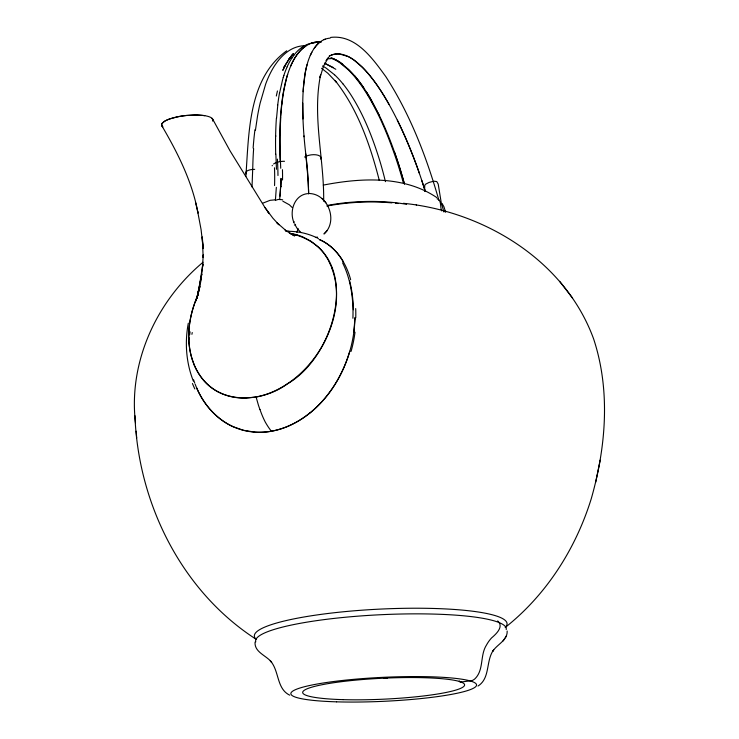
<?xml version="1.0" encoding="UTF-8"?>
<svg xmlns="http://www.w3.org/2000/svg" width="739" height="739" viewBox="0 0 739 739"><rect width="100%" height="100%" fill="white"/><g stroke="black" fill="none" stroke-linecap="round" stroke-linejoin="round"><path stroke-width="1.11" d="M280.848 180.288L280.857 178.385M311.849 52.238L310.278 55.462A172.806 53.947 73.7 0 0 307.082 64.598A167.282 52.284 73.6 0 0 305.124 73.484L303.323 88.634A200.491 62.021 73.9 0 0 302.75 103.137L302.981 118.961A227.658 70.805 73.9 0 0 303.997 135.911L304.062 136.752M279.97 135.376L279.979 134.563M275.758 136.447L275.776 135.634M354.969 317.511L354.923 319.063M245.828 176.501C249.043 133.602 247.934 78.648 286.714 50.797M354.951 318.158L353.815 332.273M354.905 319.581L354.831 321.142A122.018 100.255 -55.3 0 1 350.6 348.42C343.82 373.426 329.954 396.871 309.659 413.23M323.664 201.156C324.255 158.959 312.034 116.651 320.634 74.593L320.015 77.567L323.47 66.307L328.107 57.956L326.084 60.57L328.772 57.494M280.672 186.311L279.712 199.207M280.672 186.274L280.016 196.186M276.34 187.355L275.398 200.232M252.017 186.985L252.784 166.996A196.398 82.62 80.1 0 1 253.579 149.5L253.634 148.641M303.129 91.719L303.323 88.634A181.249 56.423 73.7 0 1 304.754 75.701A167.319 52.303 73.6 0 1 307.082 64.598M507.166 631.023C507.647 640.519 496.922 644.362 492.58 651.484L493.707 649.803C485.597 660.592 490.548 678.153 478.013 686.032M280.644 117.316L281.827 103.94M276.525 118.388L277.79 104.993M255.066 642.052C254.188 652.278 266.474 655.484 271.656 662.32L270.271 660.768C279.434 670.67 276.331 688.757 289.725 695.177M200.657 282.409L202.874 263.98L197.987 295.138L201.784 274.04L196.768 298.639L199.779 285.587L198.052 292.635M202.874 263.98L202.458 267.352L203.262 254.816L203.179 257.486L202.264 236.942L203.234 248.609L201.091 229.681L197.747 211.89L197.978 212.887C192.205 181.655 177.813 153.047 161.887 125.87M255.417 130.36L257.523 116.069A198.44 77.595 81.2 0 1 260.137 103.109L265.661 84.117A165.24 65.374 80.8 0 1 269.559 74.787L269.624 74.648A171.069 67.582 80.9 0 1 275.296 64.672L277.448 61.679A182.949 72.126 81 0 1 286.344 52.571L287.517 51.693A183.669 72.394 81 0 1 294.39 47.869L296.025 47.259A186.357 73.457 81.1 0 1 305.678 45.698M505.439 627.291C546.564 594.655 575.903 548.449 591.32 498.511C606.008 446.947 610.654 390.469 593.62 338.915C564.947 260.34 484.184 211.483 403.429 203.299M188.325 323.155C184.639 342.406 186.099 362.812 193.359 381.084M283.536 91.867L286.372 78.777A169.259 59.369 77.2 0 1 287 76.523L287.637 74.408A169.776 59.563 77.2 0 0 285.374 82.666M279.61 92.92L282.575 79.803A169.12 60.866 77.2 0 1 283.231 77.54M595.689 482.253L600.197 460.175M276.321 96.005L277.43 90.943M212.749 120.928L212.296 118.591A31.74 8.092 -7.4 0 0 203.964 115.552L196.445 115.016L186.33 115.487A23.472 6.014 -7.4 0 0 177.184 116.901L175.947 117.168A21.727 5.57 -7.4 0 0 171.337 118.406L170.303 118.739A23.482 6.014 -7.4 0 0 164.538 121.298L162.608 122.803A27.26 6.974 -7.4 0 0 161.693 124.254L162.441 126.563A31.823 8.147 -7.5 0 0 162.829 126.886M195.77 301.253L199.936 286.584L197.673 294.464M296.884 232.462L298.066 228.416M283.231 77.54L283.887 75.424M349.796 351.21C340.494 383.199 318.823 413.147 287.563 426.458A81.678 68.2 -55.5 0 1 271.315 431.234A81.687 68.2 -55.5 0 1 255.158 432.149L243.584 430.338L233.164 426.708A91.599 76.413 -54.9 0 1 225.561 422.662C211.372 413.785 201.026 399.679 195.133 384.151M198.375 294.039C186.625 319.525 183.725 351.893 200.269 375.975C219.529 404.741 261.754 402.838 287.286 383.901C338.379 354.831 365.112 248.858 289.365 233.302M327.035 230.725L323.941 233.995C338.296 221.672 328.495 194.385 309.752 193.526M291.97 57.993L293.808 55.388M289.623 58.289C276.118 80.061 290.861 55.074 293.475 53.531L289.67 58.196M505.097 637.923L506.446 635.937M503.037 640.981L504.349 639.05M313.308 42.631A187.965 65.9 77.2 0 0 305.78 46.067L304.773 46.751A186.006 65.235 77.2 0 0 297.217 54.381L295.443 57.042A174.45 61.189 77.2 0 0 290.806 65.9M292.773 54.409L288.995 59.129L292.154 55.185M325.299 39.149L324.024 39.657A186.006 57.947 73.8 0 0 318.842 43.028L317.992 43.823A187.955 58.547 73.8 0 0 314.232 48.294A182.496 56.875 73.8 0 0 310.278 55.462M203.049 262.234C156.733 300.884 128.3 362.018 135.477 422.717M304.773 46.751L305.78 46.049M301.549 47.647L302.584 46.936A187.761 67.24 77.6 0 1 308.68 43.934L310.14 43.499A190.745 68.321 77.7 0 1 315.119 42.751M295.591 224.323L294.353 225.007M262.761 203.179L270.086 200.324L275.287 199.816M275.425 200.352L278.16 199.447L281.938 199.678A11.076 9.958 47.9 0 1 282.695 199.909M311.738 43.093L313.17 42.668A190.976 66.981 77.2 0 1 321.179 41.92M323.276 185.101C360.475 177.877 403.91 175.319 436.712 197.525M315.433 237.487L317.484 237.117M307.664 193.627C294.011 194.957 288.847 212.222 294.298 223.326M331.894 268.479A103.358 78.112 -44.9 0 1 323.34 344.106C315.738 357.824 305.53 370.147 293.097 379.754A77.198 58.917 -44.8 0 1 284.321 385.786A76.099 58.095 -44.8 0 1 256.082 397.028L245.597 398.062M384.132 678.356L387.448 678.005M330.693 37.412C355.902 34.382 372.853 58.815 385.841 76.671C410.265 114.573 426.606 157.158 438.92 200.371M327.349 58.843L330.989 58.621M286.806 231.325C297.715 231.058 308.726 233.552 318.435 238.54M295.267 235.094L297.069 235.067M286.011 231.335L288.958 231.289M437.045 198.745C441.922 200.057 439.844 207.363 441.774 210.957M204.74 115.672L202.892 115.413A29.893 7.621 -7.4 0 0 199.354 115.108L198.08 115.053A27.87 7.113 -7.4 0 0 192.602 115.053L186.699 115.45A23.556 6.032 -7.4 0 0 177.72 116.79L169.868 118.887A23.556 6.032 -7.4 0 0 164.363 121.399L162.026 123.533A28.1 7.196 -7.4 0 0 161.61 124.743L161.629 125.131A29.948 7.667 -7.5 0 0 162.127 126.221L162.719 126.812M330.324 58.021L333.243 59.092A148.096 52.257 77.2 0 1 339.737 62.686L348.041 69.577M324.837 63.415L333.234 67.498M331.451 58.011L332.956 58.557M324.439 63.111L335.811 69.281M282.861 201.22L289.337 204.777L292.099 207.437M333.557 58.797L333.862 58.926A148.133 52.016 77 0 1 340.337 62.547L348.632 69.42A157.472 55.462 77.1 0 1 354.628 75.821L357.186 78.934A151.033 53.088 77.1 0 1 363.69 87.784L366.701 92.43M302.593 236.822L311.008 241.256L318.37 247.094A92.218 69.762 -44.5 0 1 324.578 254.188L328.024 259.528L332.125 268.349M319.183 239.473C329.502 243.879 337.871 252.091 343.33 261.8M319.322 239.538C335.829 246.53 346.129 262.927 350.656 279.684M217.663 391.615C207.132 385.841 198.976 376.243 194.302 365.242M321.557 68.311L327.839 73.235L336.651 82.482L335.09 80.523C357.99 109.437 370.221 145.186 379.319 180.492M256.147 639.281C181.517 591.218 138.101 503.25 134.932 415.66M334.582 74.815L326.084 68.08A151.052 59.406 80.8 0 0 322.509 65.993M497.698 620.926C504.22 626.654 496.063 634.09 491.574 637.923A33.966 31.86 -83.8 0 0 486.465 645.082C479.823 655.373 484.11 669.885 474.946 678.799A11.879 10.974 -82.2 0 1 471.953 680.628L460.536 682.069A1.487 1.367 -83 0 1 459.446 681.376A35.269 32.073 -82.9 0 0 459.261 680.896M362.452 67.378L354.147 60.182A152.908 47.379 73.6 0 0 348.383 56.644L339.607 53.993A172.381 53.568 73.8 0 0 336.171 53.975A170.432 52.959 73.8 0 0 330.841 55.351M328.984 56.321A169.859 52.774 73.8 0 1 329.474 56.035A170.57 52.996 73.8 0 1 336.171 53.984A171.984 53.439 73.8 0 1 342.277 54.427A161.056 49.966 73.7 0 1 346.138 55.628A152.834 47.351 73.6 0 1 354.147 60.182A157.389 48.82 73.7 0 1 362.553 67.48L364.706 69.706A161.213 50.067 73.7 0 1 368.669 74.177L370.479 76.366M300.93 232.554L297.133 228.406L295.267 225.183M325.936 202.809L322.167 198.643M212.056 118.342L212.564 118.942A29.837 7.602 -7.4 0 1 212.924 120.041L212.897 120.429A27.786 7.085 -7.4 0 1 212.786 120.827M343.164 84.117L340.975 81.502A159.338 62.797 80.9 0 0 334.684 74.907M370.839 76.819L371.2 77.272A154.867 47.98 73.7 0 1 377.694 86.057L380.336 89.992M212.758 119.302L230.069 150.895L264.941 207.52L272.848 218.144L278.926 224.767L276.848 222.633L286.861 231.372L285.143 230.171L294.538 235.917L289.891 233.312A76.791 58.03 -43.9 0 1 302.565 236.859M572.577 298.122L559.645 281.319M268.008 212.01L269.144 213.654L264.941 207.52M366.803 92.587L366.904 92.745A151.513 53.291 77.1 0 1 370.858 99.359L379.255 115.33A169.61 60.219 77.2 0 1 387.107 132.826A169.351 60.145 77.2 0 1 394.284 151.495L396.409 157.647A167.245 59.351 77.2 0 1 400.714 171.051L402.349 176.593A156.382 55.176 77.2 0 1 404.492 184.233M442.098 203.53L443.973 206.855L445.635 212.278M379.255 115.33L370.858 99.359A151.079 53.125 77.1 0 0 366.498 92.107M196.639 387.855C205.137 408.094 222.411 425.378 244.156 430.486A82.482 68.856 -55.5 0 0 271.315 431.243A83.756 69.9 -55.5 0 0 309.623 413.175M443.945 212.01L441.211 202.569L438.218 184.131L436.777 181.572L434.292 181.249A42.529 36.442 -45.8 0 0 428.98 182.478L425.627 184.177A2.854 2.411 -45.1 0 0 424.713 185.692L424.602 191.004M193.59 379.818L194.745 383.07M425.202 191.235L423.964 187.235A154.433 47.758 73.7 0 0 421.766 180.408A159.476 49.467 73.7 0 0 419.484 173.628L417.553 168.141A167.356 52.146 73.8 0 0 412.63 154.996L409.868 148.068A171.956 53.725 73.8 0 0 397.333 120.161A170.912 53.365 73.8 0 0 389.074 104.476A158.506 49.199 73.7 0 0 380.594 90.38A153.546 47.536 73.6 0 0 371.2 77.281L370.119 75.923A160.982 49.993 73.7 0 0 364.706 69.706A161.647 50.206 73.7 0 0 362.544 67.471M256.082 396.963L258.391 405.064A86.472 35.832 79.4 0 0 259.943 409.572M195.632 202.735L197.978 212.887M416.306 204.481L416.537 205.516M303.997 135.911A198.255 55.656 75.1 0 0 305.77 153.86L308.274 181.794A198.967 62.122 74 0 1 308.514 187.577M136.17 431.207L136.697 438.033M280.718 168.233L280.127 153.121M276.451 169.277L275.869 154.183M308.551 188.685L308.662 193.618M308.653 193.951L307.636 172.159A378.045 164.806 67.9 0 0 305.77 153.86M246.355 173.813A9.173 3.473 1.3 0 1 254.696 169.37M421.766 180.408A152.779 47.204 73.7 0 1 425.147 191.041M419.484 173.628A166.349 51.804 73.7 0 0 412.63 154.996A171.707 53.642 73.8 0 0 397.323 120.161M380.594 90.38A158.746 49.282 73.7 0 1 389.074 104.485M329.465 56.035A170.432 52.959 73.8 0 1 329.806 55.85M404.307 183.54A158.1 55.831 77.2 0 0 400.714 171.051A167.818 59.573 77.2 0 0 394.284 151.504M354.628 75.821A152.271 53.541 77.1 0 1 363.69 87.784M342.868 64.395A148.419 52.109 77 0 0 333.862 58.935A151.125 53.097 77.1 0 0 331.645 58.085M293.485 221.977A7.002 3.113 -10.9 0 1 294.159 221.755M324.024 39.657A187.392 58.372 73.8 0 1 329.714 38.16A190.099 59.231 73.8 0 1 330.194 38.114M314.232 48.294A187.992 58.557 73.8 0 1 318.842 43.028M302.981 118.961A208.527 64.108 74 0 1 302.75 103.137M313.17 42.659A190.819 66.935 77.2 0 1 321.086 41.984M297.254 54.51A185.868 65.124 77.3 0 1 304.782 46.788M290.76 65.78A176.196 61.836 77.2 0 1 297.226 54.409M287.647 74.436A167.531 58.806 77.1 0 1 290.833 65.817M283.49 91.784A181.12 63.277 77.3 0 1 285.346 82.602M280.949 111.552A196.288 68.099 77.5 0 1 283.443 91.701M281.892 104.042A194.172 67.304 77.5 0 1 283.6 91.978M279.804 135.172A208.98 71.895 77.7 0 1 280.903 111.478M280.192 161.314A222.615 75.757 77.9 0 1 279.73 135.08M280.303 153.306A220.61 74.87 77.9 0 1 280.136 135.57M277.393 159.125A178.034 67.175 76.2 0 1 277.975 175.503M281.254 178.755A130.877 54.15 74.8 0 1 281.051 186.718M282.455 169.702A171.55 70.242 74.8 0 1 282.538 180.011M280.728 180.177A126.655 52.035 74.9 0 1 280.561 186.154M304.57 157.047A9.302 4.074 -7.2 0 1 316.006 154.802A9.302 4.074 -7.2 0 1 320.671 159.079M272.155 165.822A11.131 4.573 -2.8 0 1 272.34 165.351M273.578 163.975A11.131 4.573 -2.8 0 1 284.515 161.268M255.768 641.905A125.473 20.202 -2.8 0 1 379.356 614.793A125.473 20.202 -2.8 0 1 506.224 629.545M255.278 638.339A126.489 20.747 -2.8 0 1 383.559 608.945A126.489 20.747 -2.8 0 1 505.217 627.448M326.887 206.042A97.927 38.687 -3.1 0 1 391.966 202.883M395.513 203.234A97.927 38.687 -3.1 0 1 398.136 203.53M191.918 334.314A119.09 105.483 -23.7 0 1 192.232 332.532M188.519 340.577A119.607 109.741 -9 0 1 188.731 337.806M188.685 339.848A118.997 109.215 -8.6 0 1 188.851 337.815M271.324 431.17A67.471 28.156 79.4 0 1 265.236 421.997A52.654 22.004 79.6 0 1 259.98 409.517M342.554 262.779A118.286 71.517 -71.1 0 1 352.909 318.287M355.006 332.217A120.679 99.783 -55 0 1 351.08 351.385M355.708 308.588A117.492 70.242 -71.6 0 1 355.764 317.825M349.575 280.681A119.09 71.286 -71.4 0 1 353.399 309.761M189.646 334.813A119.949 109.261 -14.6 0 1 190.08 331.802M194.828 388.926A123.339 106.185 -46.6 0 1 192.436 383.476M245.597 398.081A78.057 59.591 -44.7 0 1 217.682 391.596M194.403 365.177A104.605 79.923 -43.7 0 1 197.71 295.729M327.414 205.433A96.273 38.105 -3.1 0 1 406.57 204.306M403.291 182.69A156.354 55.111 77.3 0 0 401.637 176.769L400.242 172.011A166.996 59.249 77.3 0 0 395.725 157.823C387.448 133.694 377.509 109.871 363.44 88.486A150.544 53.088 77.2 0 0 356.595 79.119L354.397 76.422A157.407 55.684 77.3 0 0 348.143 69.678M343.164 84.117A153.352 60.312 80.8 0 1 349.898 93.299C363.662 114.296 372.816 137.971 380.114 161.869A165.434 65.42 81 0 1 384.049 176.076L385.241 180.843A155.569 61.171 81 0 1 385.435 181.646M274.483 167.781A151.116 63.397 74.8 0 1 274.557 185.572M275.702 154.017A220.573 78.851 77.4 0 1 275.601 136.253M275.638 135.468A210.042 75.147 77.4 0 1 276.395 118.212M277.725 104.901A194.052 69.521 77.3 0 1 279.545 92.809M283.878 75.396A167.393 60.256 77.1 0 1 287.101 66.953M287.138 66.796A174.302 62.63 77.3 0 1 291.951 57.965M293.789 55.314A185.692 66.556 77.5 0 1 301.54 47.619M253.126 148.059A223.908 85.9 81.6 0 1 254.946 129.722M280.127 134.738A210.125 71.969 77.8 0 1 280.774 117.501M282.88 70.205L285.125 65.54L282.88 70.205M336.578 701.838A92.966 11.99 -2.7 0 0 476.553 684.998A92.966 11.99 -2.7 0 0 337.954 680.989A92.966 11.99 -2.7 0 0 336.578 701.838M343.062 699.648A81.05 10.485 -2.7 0 0 464.591 684.85A81.05 10.485 -2.7 0 0 343.256 681.46A81.05 10.485 -2.7 0 0 343.062 699.648"/></g></svg>
